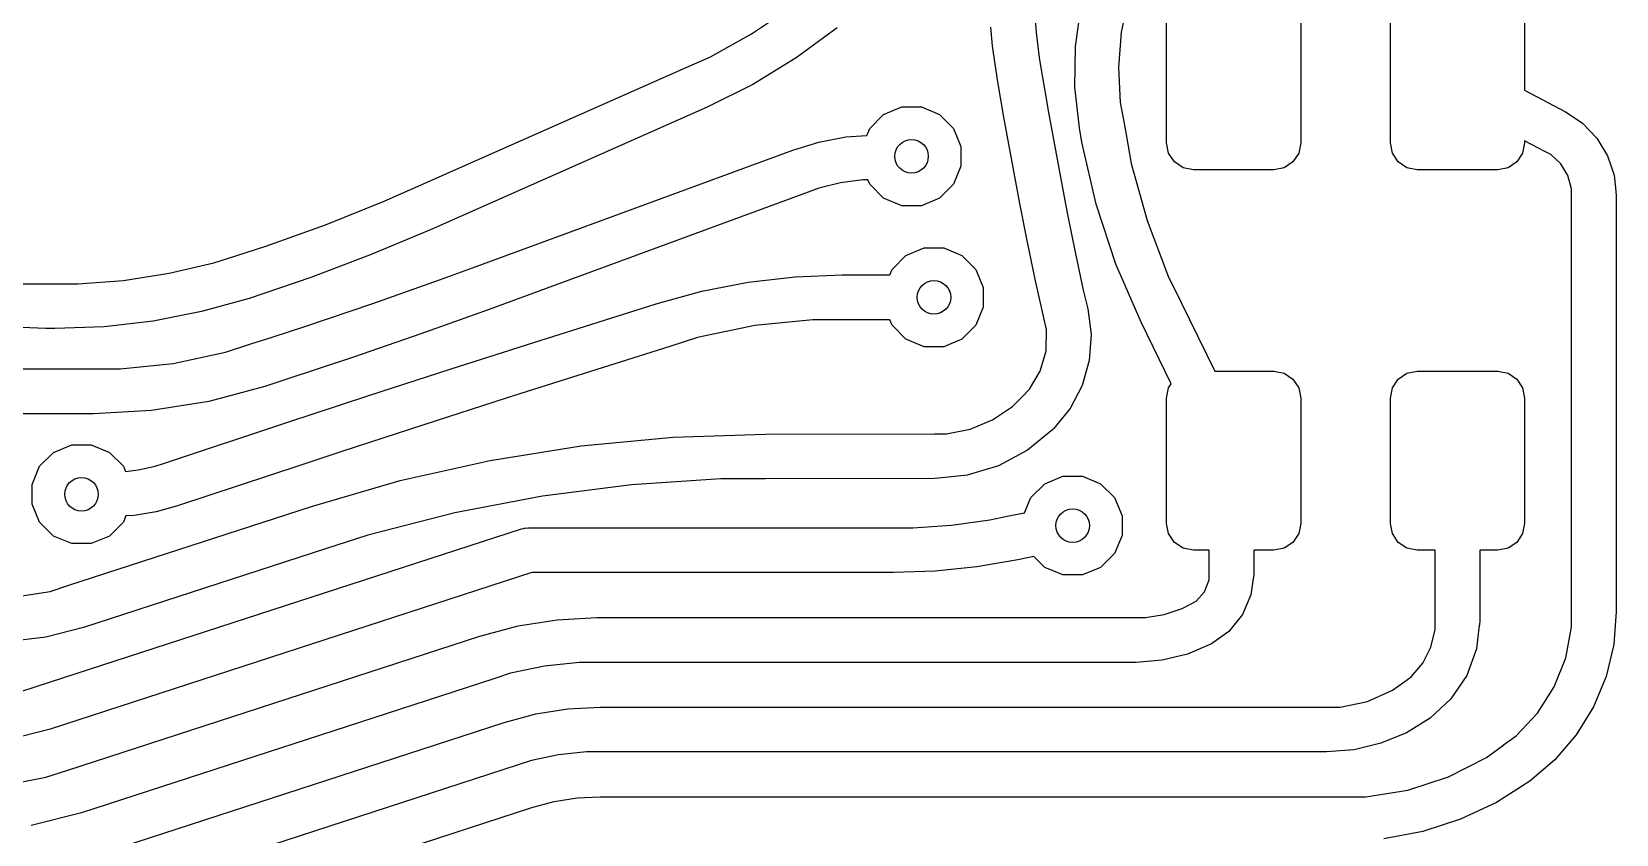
# Model space of a CAD drawing. Extents: x 111.5 to 167.6, y -133.5 to -81.5.
# Drawn here: x 158.75 to 165.83, y -129.21 to -125.62 of the extents above; entities that cross this region are included whole.
import ezdxf

# ---------------------------------------------------------------- set-up
doc = ezdxf.new("R2010")
doc.units = 0
doc.layers.add('BLACK', color=7, linetype='CONTINUOUS')

msp = doc.modelspace()

# ---------------------------------------------------------------- linework, layer by layer
at = {"layer": 'BLACK', "linetype": 'CONTINUOUS'}
for p, q in [((163.412062, -125.68552), (163.437997, -125.504515)), ((163.649892, -125.468379), (163.617604, -125.62261)), ((161.965236, -125.630281), (162.139342, -125.512932)), ((163.231763, -125.548781), (163.237003, -125.623392)), ((163.82, -126.116903), (163.82, -125.556903)), ((164.42, -125.556903), (164.42, -126.116903)), ((164.82, -126.116903), (164.82, -125.556903)), ((165.42, -125.556903), (165.42, -125.88146)), ((161.781474, -125.731843), (161.965236, -125.630281)), ((162.34683, -125.602165), (162.164061, -125.737438)), ((163.042373, -125.682704), (163.034873, -125.600098)), ((163.237003, -125.623392), (163.245284, -125.697727)), ((163.617604, -125.62261), (163.605284, -125.779702)), ((163.053238, -125.764936), (163.042373, -125.682704)), ((163.245284, -125.697727), (163.250938, -125.734694)), ((163.409462, -125.868355), (163.412062, -125.68552)), ((160.451534, -126.320498), (161.685465, -125.774311)), ((161.685465, -125.774311), (161.685467, -125.774311)), ((161.685467, -125.774311), (161.685468, -125.774311)), ((161.685468, -125.774311), (161.685555, -125.774282)), ((161.685555, -125.774282), (161.781474, -125.731843)), ((162.164061, -125.737438), (161.97009, -125.856091)), ((163.065731, -125.843927), (163.053238, -125.764936)), ((163.250938, -125.734694), (163.256831, -125.77322)), ((163.256831, -125.77322), (163.269398, -125.850149)), ((163.605284, -125.779702), (163.613134, -125.937082)), ((161.97009, -125.856091), (161.766425, -125.957203)), ((163.079023, -125.922788), (163.065731, -125.843927)), ((163.269398, -125.850149), (163.282743, -125.926947)), ((163.093113, -126.001509), (163.079023, -125.922788)), ((163.282743, -125.926947), (163.289804, -125.965276)), ((163.43024, -126.050021), (163.409462, -125.868355)), ((165.42, -125.88146), (165.603064, -125.977572)), ((161.766419, -125.957195), (160.532486, -126.503382)), ((161.766421, -125.957195), (161.766419, -125.957195)), ((161.766425, -125.957203), (161.766421, -125.957195)), ((162.492919, -126.0519), (162.554997, -125.989822)), ((162.554997, -125.989822), (162.636105, -125.956226)), ((162.636105, -125.956226), (162.723895, -125.956226)), ((162.723895, -125.956226), (162.805003, -125.989822)), ((162.805003, -125.989822), (162.867081, -126.0519)), ((163.289804, -125.965276), (163.289803, -125.965276)), ((163.289803, -125.965276), (163.289803, -125.965277)), ((163.289803, -125.965277), (163.360886, -126.351156)), ((163.613134, -125.937082), (163.627084, -126.014624)), ((165.603064, -125.977572), (165.603072, -125.977577)), ((165.603072, -125.977577), (165.603079, -125.977579)), ((165.603079, -125.977579), (165.603263, -125.977703)), ((165.603263, -125.977703), (165.619444, -125.988341)), ((165.619444, -125.988341), (165.61992, -125.988912)), ((165.61992, -125.988912), (165.679429, -126.02896)), ((162.479968, -126.083165), (162.492919, -126.0519)), ((162.867081, -126.0519), (162.900677, -126.133008)), ((163.164196, -126.387389), (163.093113, -126.001509)), ((163.430241, -126.050025), (163.43024, -126.050021)), ((163.441813, -126.114368), (163.430241, -126.050025)), ((163.627084, -126.014624), (163.627083, -126.014624)), ((163.627083, -126.014624), (163.638655, -126.078967)), ((165.679429, -126.02896), (165.742897, -126.095603)), ((162.148875, -126.149276), (162.266058, -126.113384)), ((162.266058, -126.113384), (162.386464, -126.090505)), ((162.386464, -126.090505), (162.479968, -126.083165)), ((162.900677, -126.133008), (162.900677, -126.220798)), ((163.441807, -126.11437), (163.441813, -126.114369)), ((163.504732, -126.390245), (163.441807, -126.11437)), ((163.441813, -126.114369), (163.441813, -126.114368)), ((163.638655, -126.078967), (163.63866, -126.079038)), ((163.63866, -126.079038), (163.662092, -126.209238)), ((163.829134, -126.162825), (163.82, -126.116903)), ((164.42, -126.116903), (164.410866, -126.162825)), ((164.829134, -126.162825), (164.82, -126.116903)), ((165.42, -126.116903), (165.410866, -126.162825)), ((165.51008, -126.154642), (165.42, -126.107348)), ((165.42, -126.107348), (165.42, -126.116903)), ((165.742897, -126.095603), (165.790492, -126.174368)), ((160.718231, -126.674611), (162.148868, -126.149278)), ((162.148868, -126.149278), (162.14887, -126.149278)), ((162.14887, -126.149278), (162.148871, -126.149278)), ((162.148871, -126.149278), (162.148874, -126.149277)), ((162.148874, -126.149277), (162.148875, -126.149276)), ((163.662092, -126.209238), (163.732848, -126.464332)), ((163.855147, -126.201756), (163.829134, -126.162825)), ((163.894078, -126.227769), (163.855147, -126.201756)), ((164.384853, -126.201756), (164.345922, -126.227769)), ((164.410866, -126.162825), (164.384853, -126.201756)), ((164.855147, -126.201756), (164.829134, -126.162825)), ((164.894078, -126.227769), (164.855147, -126.201756)), ((165.384853, -126.201756), (165.345922, -126.227769)), ((165.410866, -126.162825), (165.384853, -126.201756)), ((165.510081, -126.154643), (165.51008, -126.154642)), ((165.537219, -126.168873), (165.510081, -126.154643)), ((165.581832, -126.210889), (165.537219, -126.168873)), ((165.613526, -126.263341), (165.581832, -126.210889)), ((165.790492, -126.174368), (165.819973, -126.261548)), ((162.462966, -126.282029), (162.363022, -126.295406)), ((162.484478, -126.281529), (162.462966, -126.282029)), ((162.492919, -126.301906), (162.484478, -126.281529)), ((162.900677, -126.220798), (162.867081, -126.301906)), ((163.94, -126.236903), (163.894078, -126.227769)), ((164.3, -126.236903), (163.94, -126.236903)), ((164.345922, -126.227769), (164.3, -126.236903)), ((164.94, -126.236903), (164.894078, -126.227769)), ((165.3, -126.236903), (164.94, -126.236903)), ((165.345922, -126.227769), (165.3, -126.236903)), ((165.629975, -126.322376), (165.613526, -126.263341)), ((165.819973, -126.261548), (165.827731, -126.332678)), ((160.322294, -126.377708), (160.451533, -126.320498)), ((160.451533, -126.320498), (160.451534, -126.320498)), ((162.217813, -126.337019), (160.787171, -126.862353)), ((162.217814, -126.337018), (162.217813, -126.337019)), ((162.217816, -126.337018), (162.217814, -126.337018)), ((162.265136, -126.31962), (162.217816, -126.337019)), ((162.217816, -126.337019), (162.217816, -126.337018)), ((162.363022, -126.295406), (162.265136, -126.31962)), ((162.554997, -126.363984), (162.492919, -126.301906)), ((162.867081, -126.301906), (162.805003, -126.363984)), ((163.360886, -126.351156), (163.360886, -126.351157)), ((163.360886, -126.351157), (163.360888, -126.351157)), ((163.360888, -126.351157), (163.376556, -126.436216)), ((165.629952, -126.353018), (165.629975, -126.322376)), ((165.63, -126.353018), (165.629952, -126.353018)), ((165.63, -126.35302), (165.63, -126.353018)), ((165.63, -126.353026), (165.63, -126.35302)), ((165.63, -128.211333), (165.63, -126.353026)), ((165.827731, -126.332678), (165.828079, -126.333517)), ((165.828079, -126.333517), (165.83, -126.353026)), ((165.83, -126.353026), (165.83, -128.211337)), ((160.059856, -126.482727), (160.322294, -126.377708)), ((162.636105, -126.39758), (162.554997, -126.363984)), ((162.723895, -126.39758), (162.636105, -126.39758)), ((162.805003, -126.363984), (162.723895, -126.39758)), ((163.164199, -126.387399), (163.164196, -126.387389)), ((163.197536, -126.560444), (163.164199, -126.387399)), ((163.592903, -126.659117), (163.504732, -126.390245)), ((159.7938, -126.578215), (160.059856, -126.482727)), ((163.376556, -126.436216), (163.410663, -126.605801)), ((163.732848, -126.464332), (163.826893, -126.711789)), ((160.532486, -126.503382), (160.265379, -126.6159)), ((163.233693, -126.732932), (163.197536, -126.560444)), ((159.561206, -126.652356), (159.659137, -126.621123)), ((159.659137, -126.621123), (159.659137, -126.621124)), ((159.659137, -126.621124), (159.659151, -126.621123)), ((159.659151, -126.621123), (159.7938, -126.578215)), ((160.265379, -126.6159), (159.994388, -126.718712)), ((162.592919, -126.6819), (162.654997, -126.619822)), ((162.654997, -126.619822), (162.736105, -126.586226)), ((162.736105, -126.586226), (162.823895, -126.586226)), ((162.823895, -126.586226), (162.905003, -126.619822)), ((162.905003, -126.619822), (162.967081, -126.6819)), ((163.410663, -126.605801), (163.447532, -126.774808)), ((159.157966, -126.731084), (159.361105, -126.699499)), ((159.361105, -126.699499), (159.561206, -126.652356)), ((160.569842, -126.7291), (160.718231, -126.67461)), ((160.718231, -126.67461), (160.718231, -126.674611)), ((162.159146, -126.71499), (162.37, -126.706898)), ((162.37, -126.706898), (162.37, -126.706903)), ((162.37, -126.706903), (162.582562, -126.706903)), ((162.582562, -126.706903), (162.592919, -126.6819)), ((162.967081, -126.6819), (163.000677, -126.763008)), ((163.705555, -126.918665), (163.592903, -126.659117)), ((158.697941, -126.746872), (158.81, -126.746903)), ((158.81, -126.746903), (158.850208, -126.746903)), ((158.850208, -126.746903), (158.850208, -126.746902)), ((158.850208, -126.746902), (158.952998, -126.746925)), ((158.952998, -126.746925), (159.157966, -126.731084)), ((159.994388, -126.718712), (159.719865, -126.811685)), ((160.271716, -126.834334), (160.569842, -126.7291)), ((161.538944, -126.835423), (161.742392, -126.779442)), ((161.742392, -126.779442), (161.949532, -126.739219)), ((161.949532, -126.739219), (162.159146, -126.71499)), ((163.000677, -126.763008), (163.000677, -126.850798)), ((163.272657, -126.904798), (163.233693, -126.732932)), ((163.447532, -126.774808), (163.467342, -126.858999)), ((163.826893, -126.711789), (163.885144, -126.830645)), ((159.719858, -126.811682), (159.507014, -126.870575)), ((159.719864, -126.811682), (159.719858, -126.811682)), ((159.719865, -126.811685), (159.719864, -126.811682)), ((159.972289, -126.935808), (160.271716, -126.834334)), ((160.991426, -127.008916), (161.538943, -126.835423)), ((161.538943, -126.835423), (161.538944, -126.835423)), ((163.885144, -126.830645), (163.885144, -126.830646)), ((163.885144, -126.830646), (164.035279, -127.136903)), ((159.29026, -126.912894), (159.07089, -126.938387)), ((159.507014, -126.870575), (159.29026, -126.912894)), ((160.787171, -126.862353), (160.48735, -126.970312)), ((162.239405, -126.906851), (161.979582, -126.933522)), ((162.369949, -126.906897), (162.239405, -126.906851)), ((162.37, -126.906903), (162.369949, -126.906897)), ((162.582562, -126.906903), (162.37, -126.906903)), ((162.592919, -126.931906), (162.582562, -126.906903)), ((163.000677, -126.850798), (162.967081, -126.931906)), ((163.272657, -126.904803), (163.272657, -126.904798)), ((163.283423, -126.950854), (163.272657, -126.904803)), ((163.467342, -126.858999), (163.467341, -126.859001)), ((163.467341, -126.859001), (163.467343, -126.859003)), ((163.467343, -126.859003), (163.467342, -126.859003)), ((163.467342, -126.859003), (163.482277, -126.973767)), ((163.705562, -126.918682), (163.705555, -126.918665)), ((163.840509, -127.193957), (163.705562, -126.918682)), ((158.81, -126.946903), (158.568995, -126.936457)), ((158.850208, -126.946903), (158.81, -126.946903)), ((158.850224, -126.946901), (158.850208, -126.946903)), ((159.07089, -126.938387), (158.850224, -126.946901)), ((159.727163, -127.015452), (159.821946, -126.984656)), ((159.821946, -126.984656), (159.821948, -126.984656)), ((159.821948, -126.984656), (159.821949, -126.984656)), ((159.821949, -126.984656), (159.821955, -126.984654)), ((159.821955, -126.984654), (159.972289, -126.935808)), ((160.48735, -126.970312), (160.186195, -127.074489)), ((161.72384, -126.986585), (161.59936, -127.02608)), ((161.979582, -126.933522), (161.72384, -126.986585)), ((162.654997, -126.993984), (162.592919, -126.931906)), ((162.967081, -126.931906), (162.905003, -126.993984)), ((163.281243, -127.045415), (163.283423, -126.950854)), ((163.482277, -126.973767), (163.473735, -127.089183)), ((159.380196, -127.101955), (159.613662, -127.052331)), ((159.613662, -127.052331), (159.727162, -127.015453)), ((159.727162, -127.015453), (159.727163, -127.015452)), ((160.622766, -127.126638), (160.991416, -127.008919)), ((160.991416, -127.008919), (160.991426, -127.008916)), ((161.599359, -127.02608), (161.05184, -127.199574)), ((161.59936, -127.026079), (161.599359, -127.02608)), ((161.59936, -127.02608), (161.59936, -127.026079)), ((162.736105, -127.02758), (162.654997, -126.993984)), ((162.823895, -127.02758), (162.736105, -127.02758)), ((162.905003, -126.993984), (162.823895, -127.02758)), ((163.255362, -127.136392), (163.281243, -127.045415)), ((158.646975, -127.126903), (159.023481, -127.126905)), ((159.023481, -127.126905), (159.023481, -127.126902)), ((159.023481, -127.126902), (159.142822, -127.126903)), ((159.142822, -127.126903), (159.380196, -127.101955)), ((160.186195, -127.074489), (159.883752, -127.174868)), ((160.254632, -127.245996), (160.622766, -127.126638)), ((163.473735, -127.089183), (163.442069, -127.200498)), ((159.88375, -127.174868), (159.788967, -127.205664)), ((159.883752, -127.174868), (159.88375, -127.174868)), ((161.05184, -127.199574), (160.867803, -127.257891)), ((163.207443, -127.217941), (163.255362, -127.136392)), ((163.442069, -127.200498), (163.388581, -127.303127)), ((163.829134, -127.210981), (163.840509, -127.193957)), ((164.035279, -127.136903), (164.3, -127.136903)), ((164.3, -127.136903), (164.345922, -127.146037)), ((164.345922, -127.146037), (164.384853, -127.17205)), ((164.384853, -127.17205), (164.410866, -127.210981)), ((164.829134, -127.210981), (164.855147, -127.17205)), ((164.855147, -127.17205), (164.894078, -127.146037)), ((164.894078, -127.146037), (164.94, -127.136903)), ((164.94, -127.136903), (165.3, -127.136903)), ((165.3, -127.136903), (165.345922, -127.146037)), ((165.345922, -127.146037), (165.384853, -127.17205)), ((165.384853, -127.17205), (165.410866, -127.210981)), ((159.538511, -127.272773), (159.282413, -127.313334)), ((159.788949, -127.205668), (159.538511, -127.272773)), ((159.788965, -127.205665), (159.788949, -127.205668)), ((159.788966, -127.205664), (159.788965, -127.205665)), ((159.788967, -127.205664), (159.788966, -127.205665)), ((159.788966, -127.205665), (159.788966, -127.205664)), ((159.887033, -127.366988), (160.254632, -127.245996)), ((160.867803, -127.257891), (160.500251, -127.376159)), ((163.13134, -127.294152), (163.169518, -127.255961)), ((163.169518, -127.255961), (163.169519, -127.255961)), ((163.169519, -127.255961), (163.169521, -127.255959)), ((163.169521, -127.255959), (163.174045, -127.251435)), ((163.174045, -127.251435), (163.174049, -127.251431)), ((163.174049, -127.25143), (163.207443, -127.217941)), ((163.174049, -127.251431), (163.17405, -127.25143)), ((163.17405, -127.25143), (163.174049, -127.25143)), ((163.82, -127.256903), (163.829134, -127.210981)), ((163.82, -127.816903), (163.82, -127.256903)), ((164.410866, -127.210981), (164.42, -127.256903)), ((164.42, -127.256903), (164.42, -127.816903)), ((164.82, -127.256903), (164.829134, -127.210981)), ((164.82, -127.816903), (164.82, -127.256903)), ((165.410866, -127.210981), (165.42, -127.256903)), ((165.42, -127.256903), (165.42, -127.816903)), ((159.023479, -127.326905), (158.646973, -127.326903)), ((159.023544, -127.326898), (159.023479, -127.326905)), ((159.282413, -127.313334), (159.023544, -127.326898)), ((163.041561, -127.354189), (163.13134, -127.294152)), ((163.388581, -127.303127), (163.328006, -127.377468)), ((159.336666, -127.549492), (159.887033, -127.366988)), ((160.500251, -127.376159), (160.133227, -127.496059)), ((162.026547, -127.418164), (162.781905, -127.416898)), ((162.781905, -127.416898), (162.781907, -127.416898)), ((162.781907, -127.416898), (162.781908, -127.416898)), ((162.781908, -127.416877), (162.835909, -127.4168)), ((162.781908, -127.416898), (162.781908, -127.416877)), ((162.835909, -127.4168), (162.941812, -127.3956)), ((162.941812, -127.3956), (163.041561, -127.354189)), ((163.310932, -127.39739), (163.19762, -127.490413)), ((163.310933, -127.397391), (163.310932, -127.39739)), ((163.310936, -127.397385), (163.310933, -127.397391)), ((163.310944, -127.397379), (163.310936, -127.397385)), ((163.315481, -127.392841), (163.310944, -127.397379)), ((163.327916, -127.377686), (163.315481, -127.392841)), ((163.328006, -127.377468), (163.327916, -127.377686)), ((158.844997, -127.499822), (158.926105, -127.466226)), ((158.926105, -127.466226), (159.013895, -127.466226)), ((159.013895, -127.466226), (159.095003, -127.499822)), ((160.796757, -127.535872), (161.203966, -127.471026)), ((161.203966, -127.471026), (161.614431, -127.43174)), ((161.614431, -127.43174), (162.026501, -127.418168)), ((162.026501, -127.418168), (162.026547, -127.418164)), ((158.782919, -127.5619), (158.844997, -127.499822)), ((159.095003, -127.499822), (159.157081, -127.5619)), ((159.299347, -127.561862), (159.336666, -127.549493)), ((159.336666, -127.549493), (159.336666, -127.549492)), ((159.949983, -127.556822), (159.399613, -127.739328)), ((160.133227, -127.496059), (159.949983, -127.556823)), ((159.949983, -127.556823), (159.949983, -127.556822)), ((160.394392, -127.626023), (160.796757, -127.535872)), ((163.19762, -127.490413), (163.068366, -127.559598)), ((158.749323, -127.643008), (158.782919, -127.5619)), ((159.157081, -127.5619), (159.166451, -127.584522)), ((159.166451, -127.584522), (159.2225, -127.578518)), ((159.2225, -127.578518), (159.299347, -127.561862)), ((159.998457, -127.741124), (160.394392, -127.626023)), ((161.826865, -127.61853), (161.427651, -127.644184)), ((162.026882, -127.618167), (161.826865, -127.61853)), ((162.026883, -127.618164), (162.026882, -127.618163)), ((162.026882, -127.618163), (162.026882, -127.618164)), ((162.026882, -127.618164), (162.026882, -127.618167)), ((162.782241, -127.616898), (162.026883, -127.618164)), ((162.801746, -127.614944), (162.782241, -127.616898)), ((162.801798, -127.614921), (162.801746, -127.614944)), ((162.928117, -127.602297), (162.801798, -127.614921)), ((163.068366, -127.559598), (162.928117, -127.602297)), ((163.274997, -127.639822), (163.356105, -127.606226)), ((163.356105, -127.606226), (163.443895, -127.606226)), ((163.443895, -127.606226), (163.525003, -127.639822)), ((158.749323, -127.730798), (158.749323, -127.643008)), ((161.03082, -127.694721), (160.63792, -127.769943)), ((161.427651, -127.644184), (161.03082, -127.694721)), ((163.212919, -127.7019), (163.274997, -127.639822)), ((163.525003, -127.639822), (163.587081, -127.7019)), ((158.782919, -127.811906), (158.749323, -127.730798)), ((158.917663, -128.092295), (159.998443, -127.741128)), ((159.303289, -127.765656), (159.204712, -127.781572)), ((159.39961, -127.739329), (159.303289, -127.765656)), ((159.399613, -127.739328), (159.39961, -127.739328)), ((159.39961, -127.739328), (159.39961, -127.739329)), ((159.998443, -127.741128), (159.998457, -127.741124)), ((160.63792, -127.769943), (160.250484, -127.869558)), ((163.114678, -127.78399), (163.184958, -127.769403)), ((163.184958, -127.769403), (163.212919, -127.7019)), ((163.587081, -127.7019), (163.620677, -127.783008)), ((158.768064, -128.546417), (160.936668, -127.841797)), ((158.844997, -127.873984), (158.782919, -127.811906)), ((159.157081, -127.811906), (159.095003, -127.873984)), ((159.168852, -127.783487), (159.157081, -127.811906)), ((159.204712, -127.781572), (159.168852, -127.783487)), ((160.936668, -127.841797), (160.945628, -127.83983)), ((160.945628, -127.83983), (160.94806, -127.838824)), ((160.94806, -127.838824), (160.951976, -127.838438)), ((160.951976, -127.838438), (160.955816, -127.837596)), ((160.955816, -127.837596), (160.958436, -127.837802)), ((160.958436, -127.837802), (160.967569, -127.836903)), ((160.967569, -127.836903), (162.599352, -127.836903)), ((162.599352, -127.836903), (162.599423, -127.83691)), ((162.599423, -127.83691), (162.685874, -127.836912)), ((162.685874, -127.836912), (162.85852, -127.825114)), ((162.85852, -127.825114), (163.02996, -127.801576)), ((163.02996, -127.801576), (163.114678, -127.783989)), ((163.114678, -127.783989), (163.114678, -127.78399)), ((163.620677, -127.783008), (163.620677, -127.870798)), ((163.829134, -127.862825), (163.82, -127.816903)), ((164.42, -127.816903), (164.410866, -127.862825)), ((164.829134, -127.862825), (164.82, -127.816903)), ((165.42, -127.816903), (165.410866, -127.862825)), ((158.926105, -127.90758), (158.844997, -127.873984)), ((159.013895, -127.90758), (158.926105, -127.90758)), ((159.095003, -127.873984), (159.013895, -127.90758)), ((160.250484, -127.869558), (160.060247, -127.93134)), ((163.620677, -127.870798), (163.587081, -127.951906)), ((163.855147, -127.901756), (163.829134, -127.862825)), ((163.894078, -127.927769), (163.855147, -127.901756)), ((164.384853, -127.901756), (164.345922, -127.927769)), ((164.410866, -127.862825), (164.384853, -127.901756)), ((164.855147, -127.901756), (164.829134, -127.862825)), ((164.894078, -127.927769), (164.855147, -127.901756)), ((165.384853, -127.901756), (165.345922, -127.927769)), ((165.410866, -127.862825), (165.384853, -127.901756)), ((160.060245, -127.93134), (158.979467, -128.282507)), ((160.060247, -127.93134), (160.060245, -127.93134)), ((163.155322, -127.979816), (162.971443, -128.011483)), ((163.226132, -127.965119), (163.155322, -127.979816)), ((163.274997, -128.013984), (163.226132, -127.965119)), ((163.587081, -127.951906), (163.525003, -128.013984)), ((163.94, -127.936903), (163.894078, -127.927769)), ((164.01, -127.936903), (163.94, -127.936903)), ((164.01, -128.041227), (164.01, -127.936903)), ((164.3, -127.936903), (164.21, -127.936903)), ((164.21, -127.936903), (164.21, -128.041244)), ((164.345922, -127.927769), (164.3, -127.936903)), ((164.94, -127.936903), (164.894078, -127.927769)), ((165.02, -127.936903), (164.94, -127.936903)), ((165.02, -128.251718), (165.02, -127.936903)), ((165.3, -127.936903), (165.22, -127.936903)), ((165.22, -127.936903), (165.22, -128.251723)), ((165.345922, -127.927769), (165.3, -127.936903)), ((160.983409, -128.036903), (158.829868, -128.736629)), ((162.599352, -128.036903), (160.983409, -128.036903)), ((162.599353, -128.036902), (162.599352, -128.036903)), ((162.599354, -128.036903), (162.599353, -128.036902)), ((162.785832, -128.030544), (162.599354, -128.03691)), ((162.599354, -128.03691), (162.599354, -128.036903)), ((162.971443, -128.011483), (162.785832, -128.030544)), ((163.356105, -128.04758), (163.274997, -128.013984)), ((163.443895, -128.04758), (163.356105, -128.04758)), ((163.525003, -128.013984), (163.443895, -128.04758)), ((164.010097, -128.069574), (164.01, -128.041227)), ((164.209994, -128.041304), (164.208079, -128.060753)), ((164.21, -128.041261), (164.209994, -128.041304)), ((164.21, -128.041244), (164.209998, -128.041256)), ((164.209998, -128.041256), (164.21, -128.041261)), ((158.645253, -128.149015), (158.829209, -128.121119)), ((158.829209, -128.121119), (158.91766, -128.092296)), ((158.91766, -128.092296), (158.91766, -128.092295)), ((158.91766, -128.092295), (158.917663, -128.092295)), ((163.952388, -128.165013), (163.989987, -128.12258)), ((163.989987, -128.12258), (164.010097, -128.069574)), ((164.206961, -128.063451), (164.196962, -128.136469)), ((164.208079, -128.060753), (164.206961, -128.063451)), ((163.889772, -128.197822), (163.927254, -128.178148)), ((163.92724, -128.178095), (163.952388, -128.165013)), ((163.927265, -128.178142), (163.92724, -128.178095)), ((163.927254, -128.178148), (163.927259, -128.178146)), ((163.927259, -128.178146), (163.927265, -128.178142)), ((164.196962, -128.136469), (164.15884, -128.224681)), ((160.921809, -128.275156), (161.096488, -128.247491)), ((161.096488, -128.247491), (161.273035, -128.238238)), ((161.273035, -128.238238), (161.273101, -128.238232)), ((161.273101, -128.238232), (163.683563, -128.238232)), ((163.683563, -128.238232), (163.683567, -128.238232)), ((163.683567, -128.238232), (163.683569, -128.238232)), ((163.683569, -128.238232), (163.683569, -128.238214)), ((163.683569, -128.238214), (163.7259, -128.238215)), ((163.7259, -128.238215), (163.809467, -128.224635)), ((163.809467, -128.224635), (163.889772, -128.197822)), ((164.15884, -128.224681), (164.098433, -128.299417)), ((165.01994, -128.29182), (165.02, -128.251718)), ((165.22, -128.251723), (165.218079, -128.271232)), ((165.630064, -128.280926), (165.63, -128.211333)), ((165.83, -128.211341), (165.818469, -128.357787)), ((165.83, -128.211337), (165.829999, -128.211339)), ((165.829999, -128.211339), (165.83, -128.211341)), ((158.81027, -128.325477), (158.636909, -128.345986)), ((158.97946, -128.282508), (158.81027, -128.325477)), ((158.908492, -128.919587), (160.750978, -128.320928)), ((158.979467, -128.282507), (158.97946, -128.282508)), ((160.750978, -128.320928), (160.750983, -128.320926)), ((160.750983, -128.320926), (160.921809, -128.275156)), ((164.098433, -128.299417), (164.020539, -128.354931)), ((165.001213, -128.369809), (165.01994, -128.29182)), ((165.217535, -128.272544), (165.205105, -128.377525)), ((165.218079, -128.271232), (165.217535, -128.272544)), ((165.603978, -128.417648), (165.630064, -128.280926)), ((163.912961, -128.400935), (163.799764, -128.428837)), ((164.020191, -128.35524), (163.912961, -128.400935)), ((164.020203, -128.355238), (164.020191, -128.35524)), ((164.020214, -128.355231), (164.020201, -128.355236)), ((164.020201, -128.355236), (164.020203, -128.355238)), ((164.020539, -128.354931), (164.020214, -128.355232)), ((164.020214, -128.355232), (164.020214, -128.355231)), ((164.964799, -128.441271), (165.001213, -128.369809)), ((165.205105, -128.377525), (165.161256, -128.496369)), ((165.818469, -128.357787), (165.784171, -128.500625)), ((161.039752, -128.454555), (160.887028, -128.487017)), ((161.195033, -128.438235), (161.039752, -128.454555)), ((161.273101, -128.438235), (161.195033, -128.438235)), ((163.683557, -128.438232), (161.273101, -128.438232)), ((161.273101, -128.438232), (161.273101, -128.438235)), ((163.683563, -128.438232), (163.683557, -128.438232)), ((163.684602, -128.438129), (163.683563, -128.438232)), ((163.799764, -128.428837), (163.684602, -128.438129)), ((164.912709, -128.502258), (164.964799, -128.441271)), ((165.552737, -128.54706), (165.603978, -128.417648)), ((158.685176, -128.573349), (158.768064, -128.546417)), ((160.812782, -128.51114), (158.970296, -129.109799)), ((160.812784, -128.511138), (160.812782, -128.51114)), ((160.887028, -128.487017), (160.812784, -128.511138)), ((164.830283, -128.562235), (164.880301, -128.52589)), ((164.880299, -128.525877), (164.912709, -128.502258)), ((164.880307, -128.525887), (164.880299, -128.525877)), ((164.880301, -128.525891), (164.880305, -128.525889)), ((164.880301, -128.52589), (164.880301, -128.525891)), ((164.880305, -128.525889), (164.880307, -128.525887)), ((165.161256, -128.496369), (165.090877, -128.601694)), ((165.478155, -128.664579), (165.552737, -128.54706)), ((165.784171, -128.500625), (165.727953, -128.636341)), ((164.596368, -128.638256), (164.71732, -128.612538)), ((164.71732, -128.612538), (164.830283, -128.562235)), ((165.090877, -128.601694), (164.997926, -128.687615)), ((160.859661, -128.706205), (161.00007, -128.668588)), ((161.00007, -128.668588), (161.143659, -128.645851)), ((161.143659, -128.645851), (161.288507, -128.638264)), ((161.288507, -128.638264), (161.288836, -128.638232)), ((161.288836, -128.638232), (164.534546, -128.638232)), ((164.534546, -128.638232), (164.53483, -128.638259)), ((164.53483, -128.638259), (164.596368, -128.638256)), ((164.997854, -128.687694), (164.892408, -128.752322)), ((164.997863, -128.687691), (164.997854, -128.687694)), ((164.997868, -128.687686), (164.997862, -128.687689)), ((164.997862, -128.687689), (164.997863, -128.687691)), ((164.997869, -128.687687), (164.997868, -128.687686)), ((164.997926, -128.687615), (164.997869, -128.687687)), ((165.382875, -128.766042), (165.478155, -128.664579)), ((165.727953, -128.636341), (165.651197, -128.761591)), ((158.555299, -129.454933), (160.859639, -128.70621)), ((158.829868, -128.736629), (158.637043, -128.786138)), ((160.859639, -128.70621), (160.859642, -128.706209)), ((160.859642, -128.706209), (160.859643, -128.706209)), ((160.859643, -128.706209), (160.859661, -128.706205)), ((164.892408, -128.752322), (164.778135, -128.799664)), ((165.651197, -128.761591), (165.555793, -128.873293)), ((164.657862, -128.828547), (164.534553, -128.83826)), ((164.778135, -128.799664), (164.657862, -128.828547)), ((165.249422, -128.862937), (165.326541, -128.806906)), ((165.326533, -128.806894), (165.382875, -128.766042)), ((165.326541, -128.806906), (165.326533, -128.806894)), ((160.921439, -128.896423), (158.617103, -129.645146)), ((160.980698, -128.877171), (160.921439, -128.896424)), ((160.921439, -128.896424), (160.921439, -128.896423)), ((161.102592, -128.851267), (160.980698, -128.877171)), ((161.226525, -128.838245), (161.102592, -128.851267)), ((161.288833, -128.838247), (161.226525, -128.838245)), ((161.288836, -128.838232), (161.288833, -128.838231)), ((161.288833, -128.838231), (161.288833, -128.838232)), ((161.288833, -128.838232), (161.288833, -128.838247)), ((164.534546, -128.838232), (161.288836, -128.838232)), ((164.534551, -128.838231), (164.534546, -128.838232)), ((164.534553, -128.838232), (164.534551, -128.838231)), ((164.534553, -128.83826), (164.534553, -128.838232)), ((165.079549, -128.949491), (165.249422, -128.862937)), ((165.555793, -128.873293), (165.444151, -128.968645)), ((158.605949, -128.99054), (158.809805, -128.951652)), ((158.809805, -128.951652), (158.908492, -128.919587)), ((164.898227, -129.008406), (165.079549, -128.949491)), ((165.444099, -128.96871), (165.294464, -129.063671)), ((165.444151, -128.968645), (165.444099, -128.96871)), ((161.0832, -129.059846), (161.185448, -129.043653)), ((161.185448, -129.043653), (161.288691, -129.038245)), ((161.288691, -129.038245), (161.288825, -129.038232)), ((161.288825, -129.038232), (164.614595, -129.038232)), ((164.614595, -129.038232), (164.614595, -129.03823)), ((164.614595, -129.03823), (164.709922, -129.03823)), ((164.709922, -129.03823), (164.898227, -129.008406)), ((157.086171, -130.35286), (160.983205, -129.086637)), ((158.970269, -129.109804), (158.745353, -129.167553)), ((158.970296, -129.109799), (158.970269, -129.109804)), ((160.983205, -129.086637), (160.98321, -129.086635)), ((160.98321, -129.086635), (161.0832, -129.059846)), ((165.294464, -129.063671), (165.134106, -129.139129)), ((165.134106, -129.139129), (164.965555, -129.193895)), ((164.965555, -129.193895), (164.79147, -129.227103))]:
    msp.add_line(p, q, dxfattribs=at)
at = {"layer": 'BLACK'}
for centre in [(162.68, -126.176903), (162.78, -126.806903), (158.97, -127.686903), (163.4, -127.826903)]:
    msp.add_circle(centre, 0.075, dxfattribs=at)

doc.saveas('drawing.dxf')
